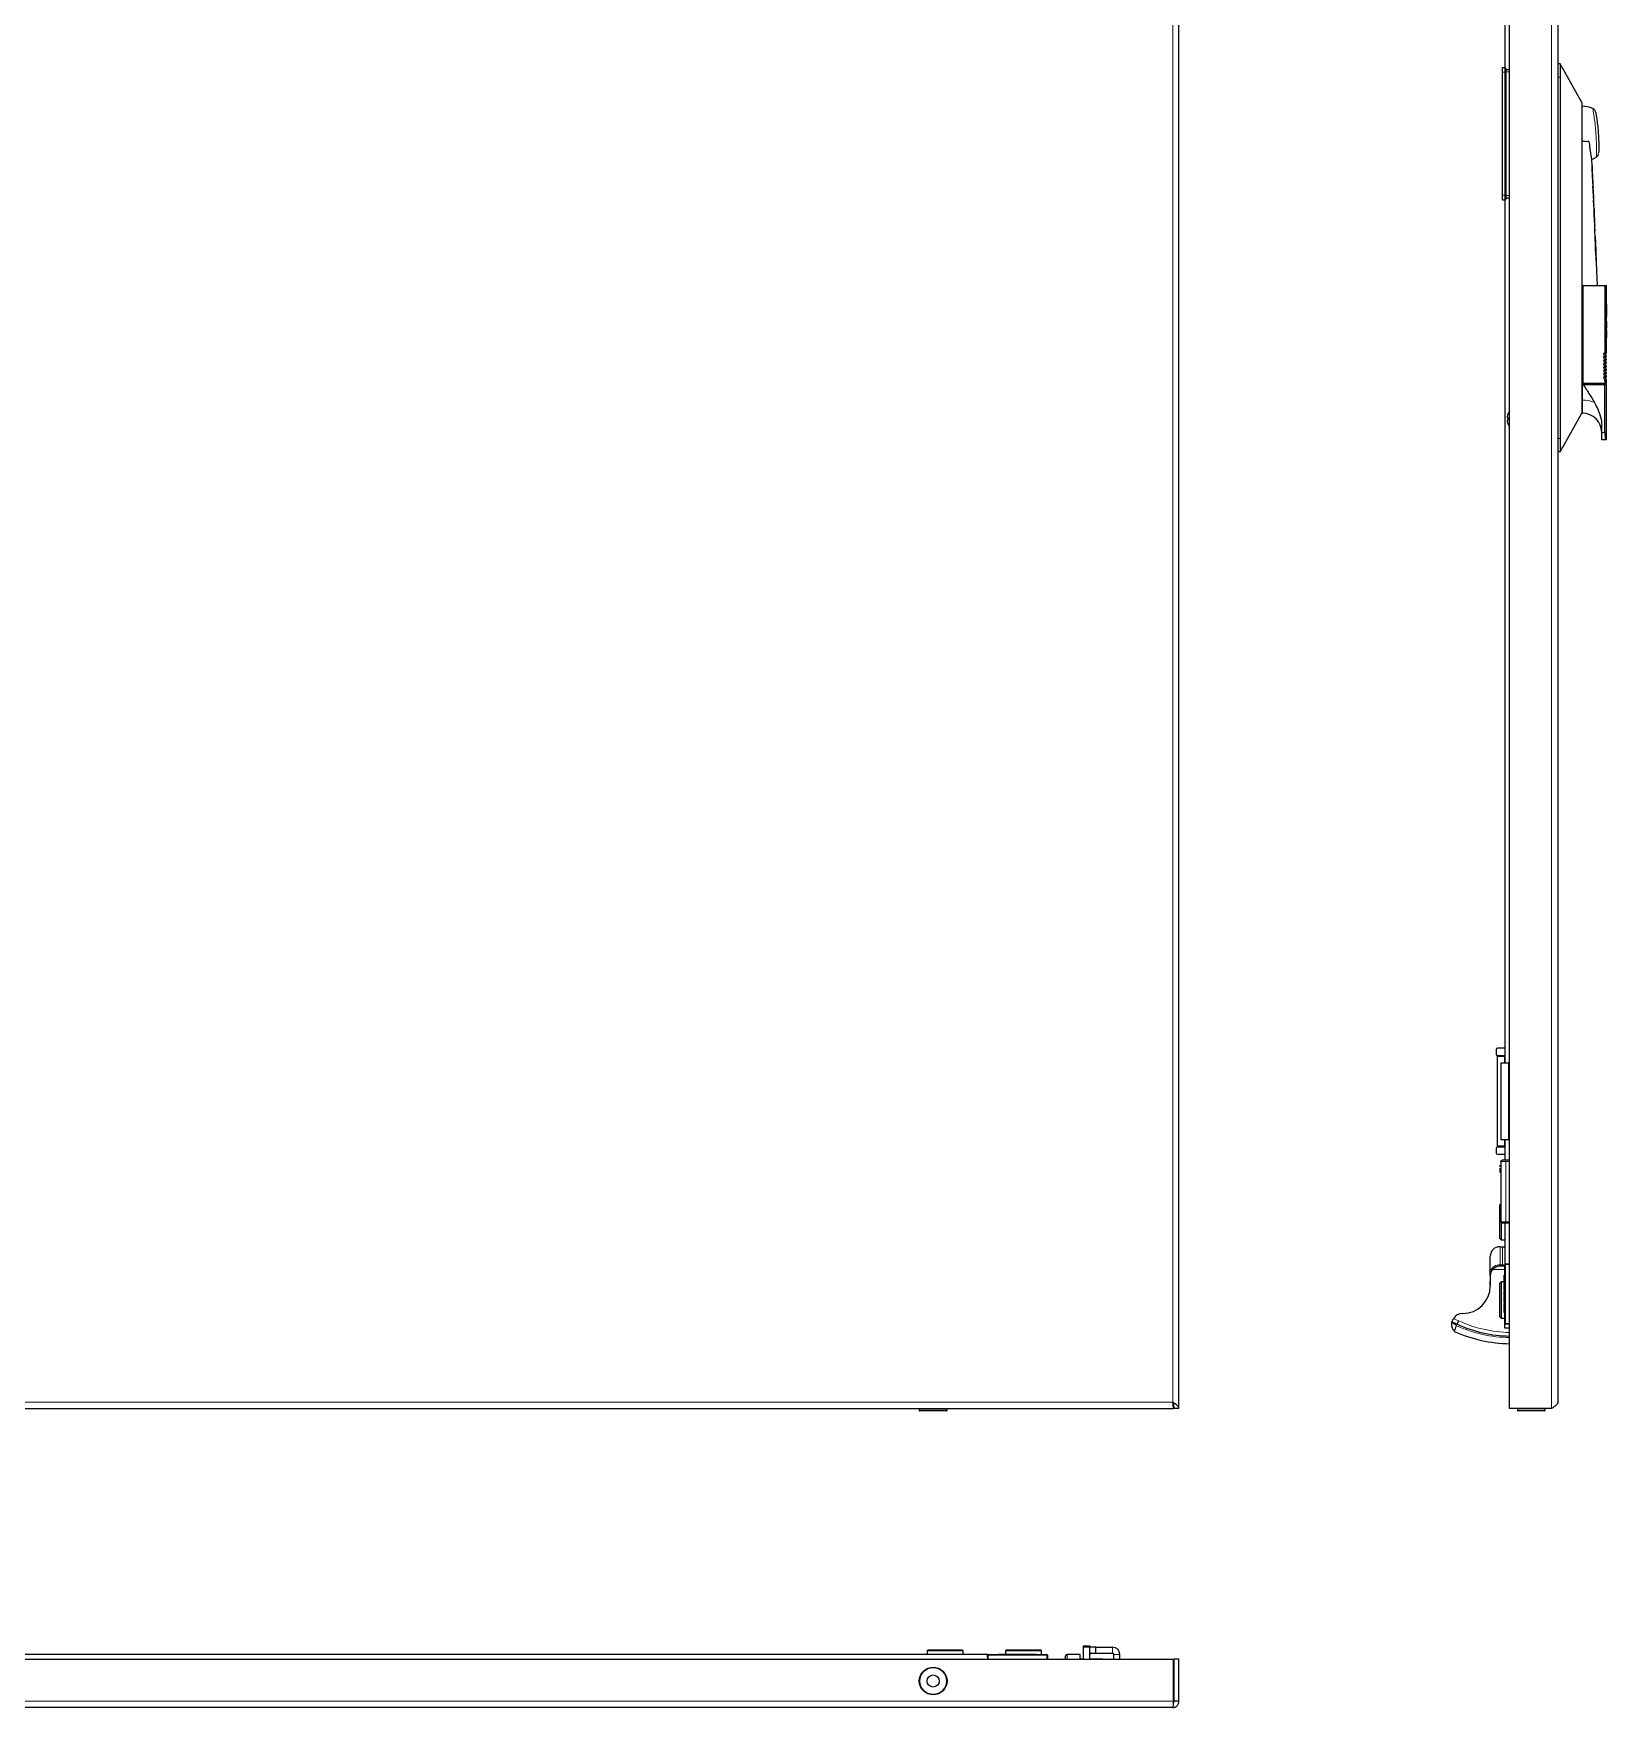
# Model space of a CAD drawing. Header units: millimetres. Extents: x -842 to 1891, y -262 to 1017.
# Drawn here: x -115 to 537, y -242 to 453 of the extents above; entities that cross this region are included whole.
import ezdxf

# ---------------------------------------------------------------- set-up
doc = ezdxf.new("R2010")
doc.units = ezdxf.units.MM

msp = doc.modelspace()

# ---------------------------------------------------------------- linework, layer by layer
at = {"color": 8, "linetype": 'Continuous', "lineweight": 18}
for p, q in [((357.48, -115.11), (357.48, 834.69)), ((514.67, -117.71), (514.67, 837.29)), ((495.27, 436.79), (495.27, 438.79)), ((494.37, 436.79), (495.27, 436.79)), ((495.27, 436.79), (495.67, 436.79)), ((495.27, 385.79), (495.27, 436.79)), ((497.27, 436.99), (495.67, 436.99)), ((518.27, 434.79), (517.27, 434.79)), ((494.37, 385.79), (495.27, 385.79)), ((495.27, 383.79), (495.27, 385.79)), ((495.27, 385.79), (495.67, 385.79)), ((495.67, 385.59), (497.27, 385.59)), ((532.46, 375.77), (532.45, 375.77)), ((532.5, 374.8), (532.49, 374.8)), ((527.48, 348.29), (527.48, 307.79)), ((536.83, 320.29), (537.48, 320.29)), ((527.48, 300.77), (527.27, 300.77)), ((527.48, 295.29), (527.48, 300.77)), ((535.48, 287.29), (536.83, 287.29)), ((518.27, 284.79), (517.27, 284.79)), ((495.22, 28.49), (495.22, 28.79)), ((495.22, 25.79), (495.22, 28.49)), ((496.77, -6.21), (496.77, 25.79)), ((495.22, -8.91), (495.22, -6.21)), ((495.22, -9.21), (495.22, -8.91)), ((495.67, -15.21), (497.27, -15.21)), ((495.67, -40.21), (495.67, -15.21)), ((497.27, -40.21), (495.67, -40.21)), ((489.27, -54.56), (489.27, -54.56)), ((493.3, -58.06), (493.3, -50.56)), ((494.26, -50.56), (494.26, -58.06)), ((495.27, -60.06), (490.15, -60.06)), ((493.27, -58.56), (493.27, -58.06)), ((493.27, -58.06), (493.3, -58.06)), ((493.3, -58.56), (493.3, -58.06)), ((493.3, -58.06), (494.26, -58.06)), ((494.26, -58.06), (495.27, -58.06)), ((495.27, -58.01), (495.57, -58.01)), ((495.57, -57.71), (495.57, -58.01)), ((495.57, -58.01), (495.57, -82.41)), ((497.27, -58.01), (495.57, -58.01)), ((473.94, -80.45), (476.14, -81.36)), ((495.07, -76.61), (495.27, -76.61)), ((495.27, -82.41), (495.57, -82.41)), ((495.57, -82.41), (497.27, -82.41)), ((495.57, -82.41), (495.57, -82.71)), ((-631.32, -115.11), (357.48, -115.11)), ((252.33, -118.46), (263.83, -118.46)), ((500.52, -118.46), (512.02, -118.46)), ((280.88, -220.1), (280.58, -220.1)), ((280.88, -220.1), (280.88, -219.8)), ((280.88, -220.1), (280.88, -221.8)), ((305.28, -220.1), (280.88, -220.1)), ((289.71, -219.6), (289.71, -219.8)), ((305.28, -219.8), (305.28, -220.1)), ((305.28, -221.8), (305.28, -220.1)), ((305.58, -220.1), (305.28, -220.1)), ((313.63, -219.75), (313.63, -221.8)), ((319.28, -221.75), (319.28, -221.8)), ((323.03, -216.75), (320.53, -216.75)), ((332.53, -219.25), (332.53, -216.75)), ((333.03, -219.75), (335.53, -219.75)), ((357.78, -239.2), (-631.62, -239.2))]:
    msp.add_line(p, q, dxfattribs=at)
at = {"color": 7, "linetype": 'Continuous', "lineweight": 25}
for p, q in [((360.08, -117.71), (360.08, 837.29)), ((497.27, -117.71), (497.27, 837.29)), ((517.27, 834.69), (517.27, 437.29)), ((495.27, 693.79), (495.27, 438.79)), ((494.37, 438.79), (495.27, 438.79)), ((494.37, 436.79), (494.37, 438.79)), ((495.67, 438.39), (495.67, 436.79)), ((495.67, 437.99), (497.27, 437.99)), ((518.27, 440.29), (517.27, 440.29)), ((527.27, 424.29), (519.35, 438.38)), ((494.37, 385.79), (494.37, 436.79)), ((495.67, 436.79), (495.67, 385.79)), ((517.27, 437.29), (517.27, 434.79)), ((517.27, 434.79), (517.27, 284.79)), ((518.27, 434.79), (518.27, 284.79)), ((527.27, 424.29), (527.27, 418.82)), ((527.27, 418.82), (527.27, 411.29)), ((527.27, 411.29), (527.27, 308.29)), ((534.21, 403.23), (534.22, 403.42)), ((531.79, 391.62), (531.39, 400.81)), ((531.51, 397.59), (531.46, 397.97)), ((531.52, 397.59), (531.47, 397.97)), ((531.47, 397.97), (531.59, 394.81)), ((531.52, 397.3), (531.51, 397.59)), ((531.52, 397.59), (531.51, 397.59)), ((531.53, 397.3), (531.52, 397.59)), ((531.53, 397.3), (531.52, 397.3)), ((531.88, 389.53), (531.78, 391.62)), ((531.79, 391.61), (531.78, 391.61)), ((532.06, 385.63), (531.83, 389.42)), ((532.04, 386.02), (531.9, 389.12)), ((494.37, 383.79), (494.37, 385.79)), ((494.37, 383.79), (495.27, 383.79)), ((495.27, 383.79), (495.27, 25.79)), ((495.67, 385.79), (495.67, 384.19)), ((497.27, 384.59), (495.67, 384.59)), ((531.9, 387.73), (532.14, 383.74)), ((532.03, 386.02), (532.06, 385.63)), ((532.1, 384.37), (532.05, 385.63)), ((532.06, 385.63), (532.05, 385.63)), ((532.08, 383.74), (532.07, 383.74)), ((532.14, 383.74), (532.08, 383.74)), ((532.23, 381.51), (532.13, 383.74)), ((532.17, 381.51), (532.17, 381.52)), ((532.17, 381.51), (532.17, 381.51)), ((532.29, 380.25), (532.24, 381.51)), ((532.28, 380.24), (532.28, 380.25)), ((532.39, 377.79), (532.3, 379.93)), ((532.4, 377.79), (532.39, 377.79)), ((532.6, 373.24), (532.4, 377.82)), ((532.45, 375.77), (532.49, 374.8)), ((532.46, 375.77), (532.5, 374.8)), ((532.57, 373.24), (532.56, 373.24)), ((532.69, 370.88), (532.59, 373.24)), ((532.64, 370.88), (532.64, 370.88)), ((532.81, 368.41), (532.7, 370.88)), ((532.76, 369.17), (532.77, 369.17)), ((532.77, 369.17), (532.78, 369.17)), ((532.8, 368.65), (532.79, 368.79)), ((532.82, 368.24), (532.8, 368.53)), ((532.84, 366.94), (532.82, 366.94)), ((532.85, 366.94), (532.83, 366.94)), ((532.89, 366.48), (532.84, 367.72)), ((532.87, 366.15), (532.84, 366.94)), ((532.88, 366.15), (532.85, 366.94)), ((532.86, 366.15), (532.85, 366.15)), ((532.86, 366.15), (532.88, 366.15)), ((532.87, 366.97), (532.92, 365.87)), ((532.91, 366.16), (532.89, 366.48)), ((532.95, 365.27), (532.91, 366.06)), ((533, 364.03), (532.95, 365.27)), ((533.04, 363.23), (533.02, 363.5)), ((533.05, 362.98), (533.04, 363.11)), ((533.18, 359.91), (533.06, 362.58)), ((533.06, 362.51), (533.06, 362.51)), ((533.07, 362.51), (533.07, 362.51)), ((533.18, 358.44), (533.12, 359.89)), ((533.14, 359.91), (533.13, 359.91)), ((533.26, 357.79), (533.17, 359.91)), ((533.69, 348.29), (533.27, 357.8)), ((527.27, 348.29), (527.48, 348.29)), ((527.48, 348.29), (527.72, 348.29)), ((527.72, 348.29), (527.72, 307.79)), ((527.72, 348.29), (536.83, 348.29)), ((536.83, 348.29), (536.83, 320.29)), ((536.83, 348.29), (537.48, 348.29)), ((537.48, 343.29), (537.48, 348.29)), ((537.23, 343.29), (537.48, 343.29)), ((537.23, 343.29), (537.23, 333.53)), ((537.35, 341.34), (537.35, 335.49)), ((537.36, 341.34), (537.35, 341.34)), ((537.36, 341.34), (537.36, 335.49)), ((537.36, 341.34), (537.48, 341.34)), ((537.47, 341.34), (537.47, 343.29)), ((537.48, 340.37), (537.48, 341.34)), ((537.41, 333.53), (537.23, 333.53)), ((537.36, 335.49), (537.35, 335.49)), ((537.41, 335.49), (537.36, 335.49)), ((537.48, 340.37), (537.41, 340.37)), ((537.41, 340.37), (537.41, 335.49)), ((537.41, 333.53), (537.41, 330.61)), ((537.46, 338.41), (537.46, 335.49)), ((537.47, 338.41), (537.46, 338.41)), ((537.47, 335.49), (537.46, 335.49)), ((537.46, 333.53), (537.46, 332.56)), ((537.47, 333.53), (537.46, 333.53)), ((537.47, 338.41), (537.47, 340.37)), ((537.47, 338.41), (537.47, 335.49)), ((537.47, 338.41), (537.48, 338.41)), ((537.47, 333.53), (537.47, 335.49)), ((537.48, 335.49), (537.47, 335.49)), ((537.47, 333.53), (537.47, 332.56)), ((537.47, 333.53), (537.48, 333.53)), ((537.48, 335.49), (537.48, 338.41)), ((537.48, 332.56), (537.48, 333.53)), ((537.37, 329.73), (537.23, 329.73)), ((537.23, 329.73), (537.23, 326.76)), ((537.23, 326.76), (537.3, 326.76)), ((537.29, 329.24), (537.29, 328.44)), ((537.3, 329.24), (537.29, 329.24)), ((537.3, 328.44), (537.29, 328.44)), ((537.29, 327.94), (537.29, 326.76)), ((537.3, 327.94), (537.29, 327.94)), ((537.3, 329.24), (537.3, 328.44)), ((537.3, 329.24), (537.36, 329.24)), ((537.36, 328.44), (537.3, 328.44)), ((537.3, 327.94), (537.3, 326.76)), ((537.3, 327.94), (537.35, 327.94)), ((537.38, 326.76), (537.4, 326.76)), ((537.4, 328.2), (537.39, 328.2)), ((537.39, 326.76), (537.43, 326.76)), ((537.48, 330.61), (537.41, 330.61)), ((537.43, 328.9), (537.42, 328.9)), ((537.43, 327.56), (537.42, 327.56)), ((537.42, 327.2), (537.42, 327.19)), ((537.43, 327.2), (537.42, 327.2)), ((537.43, 327.19), (537.42, 327.19)), ((537.42, 326.86), (537.42, 326.76)), ((537.43, 326.86), (537.42, 326.86)), ((537.43, 327.2), (537.43, 327.19)), ((537.43, 326.86), (537.43, 326.76)), ((537.47, 329.73), (537.44, 326.76)), ((537.44, 326.76), (537.47, 326.76)), ((537.47, 332.56), (537.46, 332.56)), ((537.46, 327.87), (537.47, 329.14)), ((537.47, 327.87), (537.46, 327.87)), ((537.46, 326.76), (537.46, 327.37)), ((537.47, 327.37), (537.46, 327.37)), ((537.47, 330.61), (537.47, 332.56)), ((537.48, 332.56), (537.47, 332.56)), ((537.48, 329.73), (537.47, 329.73)), ((537.47, 327.87), (537.48, 329.14)), ((537.48, 329.14), (537.47, 329.14)), ((537.47, 327.37), (537.47, 328.19)), ((537.47, 327.87), (537.48, 327.87)), ((537.47, 327.37), (537.48, 327.37)), ((537.47, 326.76), (537.47, 327.37)), ((537.48, 329.73), (537.48, 330.61)), ((537.48, 329.1), (537.48, 329.73)), ((537.48, 329.14), (537.48, 327.87)), ((537.48, 320.29), (537.48, 327.37)), ((536.29, 320.19), (536.72, 320.19)), ((537.38, 320.19), (536.72, 320.19)), ((537.48, 318.89), (536.98, 320.19)), ((536.29, 318.79), (536.72, 318.79)), ((536.29, 317.39), (536.72, 317.39)), ((536.29, 315.99), (536.72, 315.99)), ((536.29, 314.59), (536.72, 314.59)), ((536.29, 313.19), (536.72, 313.19)), ((537.38, 318.79), (536.72, 318.79)), ((537.38, 317.39), (536.72, 317.39)), ((537.38, 315.99), (536.72, 315.99)), ((537.38, 314.59), (536.72, 314.59)), ((537.38, 313.19), (536.72, 313.19)), ((537.48, 318.89), (536.83, 318.89)), ((537.48, 317.49), (536.83, 317.49)), ((537.48, 316.09), (536.83, 316.09)), ((537.48, 314.69), (536.83, 314.69)), ((537.48, 313.29), (536.83, 313.29)), ((537.48, 317.49), (536.98, 318.79)), ((537.48, 316.09), (536.98, 317.39)), ((537.48, 314.69), (536.98, 315.99)), ((537.48, 313.29), (536.98, 314.59)), ((537.48, 311.89), (536.98, 313.19)), ((527.27, 308.29), (527.27, 307.29)), ((527.27, 307.79), (527.48, 307.79)), ((527.48, 307.29), (527.27, 307.29)), ((527.48, 307.79), (527.72, 307.79)), ((527.48, 307.29), (527.72, 307.29)), ((527.72, 307.79), (536.83, 307.79)), ((527.72, 307.29), (536.83, 307.29)), ((535.48, 307.29), (535.46, 307.79)), ((536.29, 311.79), (536.72, 311.79)), ((536.29, 310.39), (536.72, 310.39)), ((537.38, 311.79), (536.72, 311.79)), ((537.38, 310.39), (536.72, 310.39)), ((537.48, 311.89), (536.83, 311.89)), ((537.48, 310.49), (536.83, 310.49)), ((536.83, 309.09), (536.83, 307.79)), ((537.48, 309.09), (536.83, 309.09)), ((536.83, 307.79), (537.48, 307.79)), ((536.83, 287.29), (536.83, 307.29)), ((536.83, 307.29), (537.48, 307.29)), ((537.48, 310.49), (536.98, 311.79)), ((537.48, 309.09), (536.98, 310.39)), ((537.48, 307.79), (537.48, 309.09)), ((537.48, 284.29), (537.48, 307.29)), ((527.27, 300.77), (527.27, 295.29)), ((496.25, 293.57), (496.56, 293.49)), ((496.56, 292.4), (496.25, 292.31)), ((496.56, 294.94), (496.56, 294.87)), ((496.56, 293.49), (496.56, 292.4)), ((519.35, 281.21), (527.27, 295.29)), ((527.27, 295.29), (527.48, 295.29)), ((496.56, 291.02), (496.56, 290.95)), ((535.48, 287.29), (535.48, 290.38)), ((517.27, 284.79), (517.27, 282.3)), ((517.27, 282.3), (517.27, -115.11)), ((518.27, 279.29), (517.27, 279.29)), ((537.2, 284.29), (535.48, 284.29)), ((537.48, 284.29), (537.2, 284.29)), ((491.72, 31.29), (491.72, 29.29)), ((495.27, 31.79), (492.22, 31.79)), ((492.22, 28.79), (495.27, 28.79)), ((492.22, 28.79), (492.22, 28.49)), ((492.22, -8.91), (492.22, 28.49)), ((492.22, 28.49), (495.22, 28.49)), ((494.72, 28.79), (494.72, 28.49)), ((495.22, 28.49), (495.27, 28.49)), ((493.77, -6.21), (493.77, 25.79)), ((493.77, 25.79), (496.77, 25.79)), ((497.27, 25.79), (496.77, 25.79)), ((496.77, -6.21), (493.77, -6.21)), ((495.27, -6.21), (495.27, -14.71)), ((496.77, -6.21), (497.27, -6.21)), ((491.72, -9.71), (491.72, -11.71)), ((495.22, -8.91), (492.22, -8.91)), ((492.22, -8.91), (492.22, -9.21)), ((495.27, -9.21), (492.22, -9.21)), ((492.22, -12.21), (495.27, -12.21)), ((494.72, -8.91), (494.72, -9.21)), ((495.27, -8.91), (495.22, -8.91)), ((493.67, -15.21), (493.67, -40.21)), ((497.27, -14.71), (495.67, -14.71)), ((493.77, -32.71), (493.27, -33.21)), ((493.27, -40.21), (493.27, -33.21)), ((493.27, -47.21), (493.27, -40.21)), ((493.77, -40.21), (493.77, -47.71)), ((495.27, -40.71), (495.27, -57.71)), ((495.67, -40.71), (497.16, -40.71)), ((493.27, -47.21), (493.77, -47.71)), ((493.77, -47.71), (495.27, -47.71)), ((489.27, -60.49), (489.27, -54.56)), ((489.27, -60.49), (489.27, -54.56)), ((493.27, -50.56), (493.3, -50.56)), ((493.27, -50.56), (493.27, -50.56)), ((493.3, -50.56), (494.26, -50.56)), ((494.26, -50.56), (495.27, -50.56)), ((489.27, -62.56), (489.27, -60.49)), ((493.27, -58.56), (495.27, -58.56)), ((495.07, -62.35), (495.27, -62.35)), ((495.07, -65.31), (495.07, -62.35)), ((495.27, -57.71), (495.57, -57.71)), ((495.27, -82.41), (495.27, -58.01)), ((495.57, -57.71), (496.22, -57.71)), ((496.22, -57.71), (497.27, -57.71)), ((489.16, -64.71), (489.17, -64.71)), ((489.17, -62.88), (489.27, -62.88)), ((489.17, -63.02), (489.17, -64.57)), ((489.17, -63.02), (489.27, -63.02)), ((489.17, -64.57), (489.27, -64.57)), ((489.17, -64.71), (489.27, -64.71)), ((489.17, -64.78), (489.27, -64.78)), ((489.17, -64.91), (489.27, -64.91)), ((489.17, -65.91), (489.17, -64.91)), ((489.17, -66.41), (489.17, -65.91)), ((489.17, -65.91), (489.27, -65.91)), ((489.17, -66.41), (489.27, -66.41)), ((489.27, -62.56), (489.27, -66.81)), ((493.77, -65.21), (493.27, -65.71)), ((493.27, -72.71), (493.27, -65.71)), ((495.07, -65.21), (493.77, -65.21)), ((493.77, -65.21), (493.77, -72.71)), ((495.05, -68.75), (495.27, -68.75)), ((495.07, -65.31), (495.27, -65.31)), ((495.07, -67.3), (495.07, -65.31)), ((495.07, -67.3), (495.27, -67.3)), ((495.07, -68.66), (495.07, -67.3)), ((495.07, -68.66), (495.27, -68.66)), ((495.07, -70.32), (495.07, -68.91)), ((493.27, -79.71), (493.27, -72.71)), ((493.77, -72.71), (493.77, -80.21)), ((495.07, -71.9), (495.05, -71.9)), ((495.07, -70.32), (495.27, -70.32)), ((495.07, -71.36), (495.07, -70.32)), ((495.07, -71.36), (495.27, -71.36)), ((495.07, -73.24), (495.07, -71.36)), ((495.07, -73.24), (495.27, -73.24)), ((495.07, -74.04), (495.07, -73.24)), ((495.07, -74.04), (495.27, -74.04)), ((475.54, -82.74), (473.38, -81.84)), ((493.27, -79.71), (493.77, -80.21)), ((493.77, -80.21), (495.27, -80.21)), ((495.07, -77.85), (495.27, -77.85)), ((495.27, -84.36), (495.27, -82.41)), ((497.27, -82.71), (495.57, -82.71)), ((497.27, -84.36), (495.27, -84.36)), ((-631.62, -117.71), (357.78, -117.71)), ((252.33, -117.71), (252.33, -118.46)), ((263.83, -118.46), (263.83, -117.71)), ((357.78, -115.71), (357.78, -117.71)), ((360.08, -117.71), (358.08, -117.71)), ((514.67, -117.71), (497.27, -117.71)), ((500.52, -117.71), (500.52, -118.46)), ((512.02, -118.46), (512.02, -117.71)), ((263.58, -118.71), (252.58, -118.71)), ((511.77, -118.71), (500.77, -118.71)), ((-631.62, -221.8), (357.78, -221.8)), ((280.58, -219.8), (-554.42, -219.8)), ((256.08, -217.8), (255.58, -218.3)), ((255.58, -218.3), (255.58, -219.8)), ((270.58, -218.3), (255.58, -218.3)), ((256.08, -217.8), (270.08, -217.8)), ((270.58, -218.3), (270.08, -217.8)), ((270.58, -219.8), (270.58, -218.3)), ((280.58, -219.8), (280.58, -220.1)), ((280.58, -220.75), (280.58, -220.1)), ((280.58, -220.75), (280.58, -221.8)), ((280.88, -219.8), (305.28, -219.8)), ((285.23, -219.6), (285.23, -219.8)), ((285.23, -219.6), (285.59, -219.6)), ((285.59, -219.6), (285.59, -219.8)), ((285.59, -219.6), (285.83, -219.6)), ((285.83, -219.6), (285.83, -219.8)), ((285.83, -219.6), (285.94, -219.6)), ((285.94, -219.6), (285.94, -219.8)), ((286.97, -219.6), (286.97, -219.8)), ((286.97, -219.6), (287.65, -219.6)), ((287.65, -219.6), (287.65, -219.8)), ((287.65, -219.6), (287.98, -219.6)), ((287.98, -219.6), (287.98, -219.8)), ((288.58, -217.8), (288.08, -218.3)), ((288.08, -218.3), (288.08, -219.6)), ((303.08, -218.3), (288.08, -218.3)), ((288.58, -217.8), (302.58, -217.8)), ((291.3, -219.8), (291.3, -219.57)), ((291.43, -219.6), (292.21, -219.6)), ((292.21, -219.6), (292.21, -219.8)), ((292.21, -219.6), (293.01, -219.6)), ((293.01, -219.6), (293.01, -219.8)), ((293.01, -219.6), (293.5, -219.6)), ((293.5, -219.6), (293.5, -219.8)), ((293.5, -219.6), (294.89, -219.6)), ((294.52, -219.57), (294.52, -219.6)), ((294.89, -219.6), (294.89, -219.8)), ((294.89, -219.6), (295.93, -219.6)), ((295.93, -219.6), (295.93, -219.8)), ((296.98, -219.6), (296.98, -219.8)), ((296.98, -219.6), (298.95, -219.6)), ((298.95, -219.6), (298.95, -219.8)), ((298.95, -219.6), (300.94, -219.6)), ((300.94, -219.6), (300.94, -219.8)), ((303.08, -218.3), (302.58, -217.8)), ((303.08, -219.8), (303.08, -218.3)), ((305.58, -220.1), (305.58, -221.8)), ((313.03, -221.8), (313.03, -220.35)), ((319.03, -219.75), (313.63, -219.75)), ((319.03, -221.8), (319.03, -219.75)), ((320.53, -221.75), (319.28, -221.75)), ((320.53, -216.75), (320.53, -216.25)), ((320.53, -216.25), (323.03, -216.25)), ((320.53, -221.8), (320.53, -216.75)), ((323.03, -216.25), (323.03, -216.75)), ((323.03, -221.8), (323.03, -216.75)), ((323.53, -216.75), (323.03, -216.79)), ((328.48, -221.75), (323.03, -221.75)), ((325.53, -216.75), (323.53, -216.75)), ((323.53, -219.25), (325.53, -219.25)), ((325.53, -219.25), (325.53, -216.75)), ((325.53, -216.75), (332.53, -216.75)), ((325.53, -219.25), (332.53, -219.25)), ((328.53, -221.8), (328.48, -221.75)), ((328.48, -221.8), (328.48, -221.75)), ((333.03, -221.8), (333.03, -219.75)), ((335.53, -221.8), (335.53, -219.75)), ((357.78, -239.2), (357.78, -221.8)), ((360.08, -221.8), (358.08, -221.8)), ((358.08, -239.2), (358.08, -221.8)), ((360.08, -239.2), (360.08, -221.8)), ((357.48, -241.8), (-631.32, -241.8)), ((360.08, -239.2), (358.08, -239.2))]:
    msp.add_line(p, q, dxfattribs=at)
at = {"color": 7, "linetype": 'Continuous', "lineweight": 25, "flags": 128}
for points in [[(531.83, 389.42), (531.87, 388.47), (531.9, 387.73)], [(532.08, 383.74), (532.13, 382.49), (532.17, 381.51)], [(532.45, 375.11), (532.56, 372.74), (532.64, 370.88)], [(532.49, 374.8), (532.53, 373.93), (532.56, 373.24)], [(532.5, 374.8), (532.54, 373.93), (532.57, 373.24)], [(532.84, 366.29), (533.03, 361.9), (533.18, 358.44)], [(533.13, 359.91), (532.97, 363.4), (532.85, 366.15)], [(533.14, 359.91), (532.98, 363.4), (532.86, 366.15)], [(537.39, 327.46), (537.39, 327.28), (537.39, 327.14)], [(537.42, 327.2), (537.42, 327.4), (537.42, 327.56)], [(537.43, 327.2), (537.43, 327.4), (537.43, 327.56)], [(358.08, -228.3), (357.95, -228.05), (357.78, -227.78)], [(357.78, -236.82), (357.95, -236.55), (358.08, -236.3)]]:
    msp.add_lwpolyline(points, dxfattribs=at)
at = {"color": 8, "linetype": 'Continuous', "lineweight": 18, "flags": 128}
for points in [[(357.78, -228.38), (358.07, -228.96), (358.08, -228.98)], [(358.08, -235.61), (358.07, -235.64), (357.78, -236.22)]]:
    msp.add_lwpolyline(points, dxfattribs=at)
at = {"color": 7, "linetype": 'Continuous', "lineweight": 25}
for radius in [5.75, 2.5]:
    msp.add_circle((258.08, -230.8), radius, dxfattribs=at)
at = {"color": 8, "linetype": 'Continuous', "lineweight": 18}
msp.add_circle((258.08, -230.8), 5.5, dxfattribs=at)
at = {"color": 7, "linetype": 'Continuous', "lineweight": 25}
for centre, radius, start, end in [((495.27, 438.39), 0.4, 0, 90), ((527.27, 411.29), 11.4, 66.37549, 90), ((527.27, 411.29), 11.4, 291.36213, 301.71629), ((495.27, 384.19), 0.4, 270, 0), ((537.38, 320.29), 0.1, 270, 0), ((537.38, 318.89), 0.1, 270, 0), ((537.38, 317.49), 0.1, 270, 0), ((537.38, 316.09), 0.1, 270, 0), ((537.38, 314.69), 0.1, 270, 0), ((537.38, 313.29), 0.1, 270, 0), ((537.38, 311.89), 0.1, 270, 0), ((537.38, 310.49), 0.1, 270, 0), ((501.66, 292.95), 5.45, 159.42245, 173.41237), ((501.66, 292.94), 5.45, 186.58763, 200.57755), ((501.52, 292.94), 5.35, 142.60007, 158.09132), ((527.48, 287.29), 8, 0, 90), ((501.52, 292.94), 5.35, 201.90868, 217.39993), ((492.22, 31.29), 0.5, 90, 180), ((492.22, 29.29), 0.5, 180, 270), ((492.22, -9.71), 0.5, 90, 180), ((492.22, -11.71), 0.5, 180, 270), ((493.27, -54.56), 4, 90, 180), ((493.27, -54.56), 4, 90, 180), ((493.27, -62.56), 4, 141.31781, 180), ((495.57, -58.01), 0.3, 90, 180), ((477.77, -66.81), 11.5, 270, 0), ((477.77, -82.81), 4.5, 90, 148.43185), ((498.27, -32.66), 55, 245.58594, 268.9582), ((495.57, -82.41), 0.3, 180, 270), ((498.27, -32.66), 58.2, 245.70354, 269.01549), ((252.58, -118.46), 0.25, 180, 270), ((263.58, -118.46), 0.25, 270, 0), ((500.77, -118.46), 0.25, 180, 270), ((511.77, -118.46), 0.25, 270, 0), ((280.88, -220.1), 0.3, 90, 180), ((305.28, -220.1), 0.3, 0, 90), ((313.63, -220.35), 0.6, 90, 180), ((319.28, -221.5), 0.25, 180, 270), ((323.53, -219.75), 0.5, 90, 180), ((332.53, -219.75), 3, 0, 90), ((332.53, -219.75), 0.5, 0, 90), ((350.58, -232.3), 7.5, 343.7398, 16.2602)]:
    msp.add_arc(centre, radius, start, end, dxfattribs=at)
at = {"color": 8, "linetype": 'Continuous', "lineweight": 18}
for centre, radius, start, end in [((527.63, 288.7), 12.07, 66.28954, 90.71323), ((493.27, -62.56), 4.5, 90, 152.71955), ((493.77, -58.06), 0.491, 271.15589, 1.11103), ((498.27, -32.66), 55.65, 245.60841, 268.97035), ((498.27, -32.66), 53.5, 245.55903, 268.92899)]:
    msp.add_arc(centre, radius, start, end, dxfattribs=at)
at = {"color": 7, "linetype": 'Continuous', "lineweight": 25}
for points, knots in [([(518.27, 440.29), (518.27, 440.23), (518.27, 440.11), (518.27, 439.16), (518.27, 437.77), (518.27, 436.22), (518.27, 435.2), (518.27, 434.79)], [0, 0, 0, 0, 0.214694, 0.429388, 0.644082, 0.858775, 1, 1, 1, 1]), ([(519.35, 438.38), (519.16, 438.68), (518.8, 439.26), (518.45, 439.96), (518.28, 440.3)], [0, 0, 0, 0, 0.5253232, 1, 1, 1, 1]), ([(532.9, 420.53), (532.88, 420.59), (532.82, 420.77), (532.64, 421.08), (532.33, 421.46), (532.02, 421.63), (531.85, 421.72)], [0, 0, 0, 0, 0.124152, 0.341643, 0.649974, 1, 1, 1, 1]), ([(532.98, 420.19), (532.97, 420.22), (532.96, 420.31), (533.05, 419.81), (533.25, 418.62), (533.59, 416.39), (533.9, 413.63), (534.14, 410.68), (534.25, 407.9), (534.27, 405.58), (534.24, 403.95), (534.21, 403.29), (534.21, 403.24), (534.21, 403.23)], [0, 0, 0, 0, 0.030403, 0.098769, 0.206023, 0.316924, 0.429796, 0.54227, 0.652144, 0.75822, 0.860909, 0.962167, 1, 1, 1, 1]), ([(531.37, 400.81), (531.37, 400.8), (531.38, 400.78), (531.13, 402.14), (530.81, 404.34), (530.52, 406.41), (530.45, 407.63), (530.21, 408.01), (530.14, 408.05), (530.08, 408.08), (529.95, 408.06), (529.51, 407.99), (528.58, 407.96), (527.77, 408.17), (527.29, 408.29)], [0, 0, 0, 0, 0.1420884, 0.3674634, 0.5915606, 0.7394261, 0.8133096, 0.8201913, 0.8256124, 0.8293026, 0.8330422, 0.8487573, 0.9118768, 1, 1, 1, 1]), ([(533.27, 401.62), (533.35, 401.67), (533.57, 401.8), (533.82, 402.09), (534.03, 402.43), (534.13, 402.71), (534.17, 402.87), (534.18, 402.93)], [0, 0, 0, 0, 0.1747015, 0.4583416, 0.6963812, 0.8885007, 1, 1, 1, 1]), ([(531.62, 394.87), (531.6, 395.31), (531.56, 396.19), (531.54, 396.93), (531.53, 397.3)], [0, 0, 0, 0, 0.500963, 1, 1, 1, 1]), ([(531.59, 394.81), (531.62, 394.22), (531.67, 393.04), (531.76, 391.34), (531.84, 390.02), (531.89, 389.37), (531.9, 389.14), (531.9, 389.12), (531.9, 389.11)], [0, 0, 0, 0, 0.250282, 0.499393, 0.748791, 0.874699, 0.937286, 1, 1, 1, 1]), ([(531.79, 391.61), (531.79, 391.63), (531.79, 391.66), (531.78, 391.92), (531.75, 392.28), (531.72, 392.86), (531.67, 393.74), (531.63, 394.49), (531.62, 394.87)], [0, 0, 0, 0, 0.124416, 0.248357, 0.373982, 0.500169, 0.7494, 1, 1, 1, 1]), ([(532.29, 380.22), (532.29, 380.26), (532.29, 380.34), (532.29, 380.01), (532.3, 379.42), (532.32, 378.9), (532.32, 378.64)], [0, 0, 0, 0, 0.248736, 0.498686, 0.748107, 1, 1, 1, 1]), ([(532.32, 378.64), (532.33, 378.37), (532.35, 377.82), (532.39, 376.62), (532.43, 375.71), (532.45, 375.11)], [0, 0, 0, 0, 0.249362, 0.499672, 1, 1, 1, 1]), ([(532.39, 377.79), (532.39, 377.78), (532.39, 377.77), (532.39, 377.59), (532.39, 377.35), (532.4, 376.99), (532.42, 376.47), (532.44, 376.05), (532.45, 375.77)], [0, 0, 0, 0, 0.249432, 0.37514, 0.499356, 0.623458, 0.749245, 1, 1, 1, 1]), ([(532.4, 377.79), (532.4, 377.78), (532.4, 377.77), (532.4, 377.59), (532.4, 377.35), (532.41, 376.99), (532.43, 376.47), (532.45, 376.05), (532.46, 375.77)], [0, 0, 0, 0, 0.249432, 0.37514, 0.499356, 0.623458, 0.749245, 1, 1, 1, 1]), ([(532.79, 368.79), (532.79, 368.73), (532.8, 368.61), (532.81, 368.19), (532.83, 367.56), (532.86, 366.73), (532.89, 366.16), (532.9, 365.87)], [0, 0, 0, 0, 0.1246, 0.248977, 0.500405, 0.749333, 1, 1, 1, 1]), ([(532.91, 365.87), (532.89, 366.39), (532.86, 367.17), (532.82, 368.13), (532.81, 368.48), (532.8, 368.65)], [0, 0, 0, 0, 0.4989654, 0.749922, 1, 1, 1, 1]), ([(532.92, 365.87), (532.9, 366.3), (532.87, 366.93), (532.84, 367.73), (532.82, 368.07), (532.82, 368.24)], [0, 0, 0, 0, 0.50146, 0.750257, 1, 1, 1, 1]), ([(532.83, 366.94), (532.83, 366.93), (532.83, 366.91), (532.83, 366.76), (532.83, 366.58), (532.83, 366.42), (532.84, 366.33), (532.84, 366.29)], [0, 0, 0, 0, 0.249445, 0.498999, 0.74851, 0.873859, 1, 1, 1, 1]), ([(532.9, 365.87), (532.91, 365.59), (532.94, 365.03), (532.98, 364.21), (533.01, 363.59), (533.04, 363.17), (533.04, 363.04), (533.05, 362.98)], [0, 0, 0, 0, 0.2487307, 0.4973773, 0.750528, 0.8752331, 1, 1, 1, 1]), ([(533.04, 363.11), (533.03, 363.28), (533.02, 363.63), (532.97, 364.59), (532.93, 365.36), (532.91, 365.87)], [0, 0, 0, 0, 0.249575, 0.500842, 1, 1, 1, 1]), ([(532.92, 365.87), (532.94, 365.49), (532.96, 365.02), (532.98, 364.6), (532.98, 364.51)], [0, 0, 0, 0, 0.802786, 1, 1, 1, 1]), ([(533.02, 363.5), (533.02, 363.68), (533, 364.02), (532.97, 364.82), (532.94, 365.45), (532.92, 365.87)], [0, 0, 0, 0, 0.2508953, 0.500775, 1, 1, 1, 1]), ([(533.05, 362.94), (533.05, 362.88), (533.06, 362.69), (533.06, 362.58), (533.07, 362.51)], [0, 0, 0, 0, 0.3349706, 1, 1, 1, 1]), ([(533.18, 358.44), (533.18, 358.4), (533.19, 358.32), (533.2, 358.15), (533.21, 357.97), (533.22, 357.82), (533.23, 357.8), (533.23, 357.79)], [0, 0, 0, 0, 0.125388, 0.250591, 0.500192, 0.749805, 1, 1, 1, 1]), ([(537.35, 327.94), (537.36, 327.94), (537.37, 327.94), (537.38, 327.88), (537.38, 327.81), (537.39, 327.71), (537.39, 327.59), (537.39, 327.5), (537.39, 327.46)], [0, 0, 0, 0, 0.362307, 0.499762, 0.603895, 0.707751, 0.888159, 1, 1, 1, 1]), ([(537.42, 328.9), (537.42, 328.97), (537.42, 329.13), (537.42, 329.34), (537.41, 329.5), (537.39, 329.71), (537.37, 329.72), (537.36, 329.73)], [0, 0, 0, 0, 0.125885, 0.250002, 0.375256, 0.501237, 1, 1, 1, 1]), ([(537.36, 329.24), (537.37, 329.23), (537.38, 329.23), (537.39, 329.12), (537.39, 329.03), (537.39, 328.93), (537.39, 328.87), (537.39, 328.84)], [0, 0, 0, 0, 0.464779, 0.639498, 0.766783, 0.894486, 1, 1, 1, 1]), ([(537.39, 328.84), (537.39, 328.79), (537.39, 328.72), (537.39, 328.62), (537.39, 328.53), (537.38, 328.45), (537.37, 328.44), (537.36, 328.44)], [0, 0, 0, 0, 0.144848, 0.259554, 0.374146, 0.548842, 1, 1, 1, 1]), ([(537.43, 328.9), (537.43, 328.99), (537.43, 329.15), (537.42, 329.36), (537.42, 329.53), (537.4, 329.71), (537.38, 329.72), (537.37, 329.73)], [0, 0, 0, 0, 0.149141, 0.264134, 0.378852, 0.560232, 1, 1, 1, 1]), ([(537.39, 328.2), (537.4, 328.23), (537.41, 328.27), (537.41, 328.39), (537.42, 328.53), (537.42, 328.68), (537.42, 328.81), (537.42, 328.9)], [0, 0, 0, 0, 0.249783, 0.499064, 0.624235, 0.749653, 1, 1, 1, 1]), ([(537.42, 327.56), (537.42, 327.63), (537.41, 327.75), (537.41, 327.89), (537.41, 327.99), (537.41, 328.07), (537.4, 328.15), (537.4, 328.18), (537.39, 328.2)], [0, 0, 0, 0, 0.250367, 0.375745, 0.500635, 0.625633, 0.750126, 1, 1, 1, 1]), ([(537.39, 327.14), (537.39, 327.11), (537.39, 327.04), (537.39, 326.92), (537.39, 326.82), (537.39, 326.77), (537.39, 326.76)], [0, 0, 0, 0, 0.2561394, 0.5126978, 0.9190221, 1, 1, 1, 1]), ([(537.4, 328.2), (537.41, 328.23), (537.42, 328.29), (537.42, 328.46), (537.43, 328.65), (537.43, 328.8), (537.43, 328.88), (537.43, 328.9)], [0, 0, 0, 0, 0.331473, 0.546481, 0.762526, 0.960277, 1, 1, 1, 1]), ([(537.43, 327.56), (537.43, 327.66), (537.42, 327.82), (537.42, 328.01), (537.41, 328.14), (537.41, 328.18), (537.4, 328.2)], [0, 0, 0, 0, 0.336422, 0.52346, 0.710673, 1, 1, 1, 1]), ([(537.42, 326.86), (537.42, 326.86), (537.42, 326.88), (537.42, 326.92), (537.42, 327.02), (537.42, 327.12), (537.42, 327.19)], [0, 0, 0, 0, 0.1253633, 0.2500316, 0.4996752, 1, 1, 1, 1]), ([(537.43, 326.86), (537.43, 326.87), (537.43, 326.89), (537.43, 326.97), (537.43, 327.07), (537.43, 327.15), (537.43, 327.19)], [0, 0, 0, 0, 0.20263, 0.420406, 0.728008, 1, 1, 1, 1]), ([(536.82, 318.89), (536.73, 319.11), (536.6, 319.44), (536.42, 319.87), (536.33, 320.09), (536.29, 320.19)], [0, 0, 0, 0, 0.499993, 0.749996, 1, 1, 1, 1]), ([(536.72, 320.19), (536.73, 320.2), (536.76, 320.2), (536.8, 320.22), (536.82, 320.25), (536.82, 320.28), (536.83, 320.29), (536.83, 320.29)], [0, 0, 0, 0, 0.295691, 0.568687, 0.759853, 0.951912, 1, 1, 1, 1]), ([(536.82, 317.49), (536.73, 317.71), (536.6, 318.04), (536.42, 318.47), (536.33, 318.69), (536.29, 318.79)], [0, 0, 0, 0, 0.499993, 0.749996, 1, 1, 1, 1]), ([(536.82, 316.09), (536.73, 316.31), (536.6, 316.64), (536.42, 317.07), (536.33, 317.29), (536.29, 317.39)], [0, 0, 0, 0, 0.499993, 0.749996, 1, 1, 1, 1]), ([(536.82, 314.69), (536.73, 314.91), (536.6, 315.24), (536.42, 315.67), (536.33, 315.89), (536.29, 315.99)], [0, 0, 0, 0, 0.499993, 0.749996, 1, 1, 1, 1]), ([(536.82, 313.29), (536.73, 313.51), (536.6, 313.84), (536.42, 314.27), (536.33, 314.49), (536.29, 314.59)], [0, 0, 0, 0, 0.4999933, 0.7499958, 1, 1, 1, 1]), ([(536.82, 311.89), (536.73, 312.11), (536.6, 312.44), (536.42, 312.87), (536.33, 313.09), (536.29, 313.19)], [0, 0, 0, 0, 0.499993, 0.749996, 1, 1, 1, 1]), ([(536.72, 318.79), (536.73, 318.8), (536.76, 318.8), (536.8, 318.82), (536.82, 318.85), (536.82, 318.88), (536.83, 318.89), (536.83, 318.89)], [0, 0, 0, 0, 0.295691, 0.568687, 0.759853, 0.951912, 1, 1, 1, 1]), ([(536.72, 317.39), (536.73, 317.4), (536.76, 317.4), (536.8, 317.42), (536.82, 317.45), (536.82, 317.48), (536.83, 317.49), (536.83, 317.49)], [0, 0, 0, 0, 0.2956914, 0.5686867, 0.7598531, 0.9519121, 1, 1, 1, 1]), ([(536.72, 315.99), (536.73, 316), (536.76, 316), (536.8, 316.02), (536.82, 316.05), (536.82, 316.08), (536.83, 316.09), (536.83, 316.09)], [0, 0, 0, 0, 0.2956914, 0.5686867, 0.7598531, 0.9519121, 1, 1, 1, 1]), ([(536.72, 314.59), (536.73, 314.6), (536.76, 314.6), (536.8, 314.62), (536.82, 314.65), (536.82, 314.68), (536.83, 314.69), (536.83, 314.69)], [0, 0, 0, 0, 0.295691, 0.568687, 0.759853, 0.951912, 1, 1, 1, 1]), ([(536.72, 313.19), (536.73, 313.2), (536.76, 313.2), (536.8, 313.22), (536.82, 313.25), (536.82, 313.28), (536.83, 313.29), (536.83, 313.29)], [0, 0, 0, 0, 0.295691, 0.568687, 0.759853, 0.951912, 1, 1, 1, 1]), ([(527.27, 307.29), (527.27, 306.16), (527.27, 303.83), (527.27, 301.81), (527.27, 300.77)], [0, 0, 0, 0, 0.484389, 1, 1, 1, 1]), ([(527.72, 307.29), (528.54, 306.05), (530.19, 303.56), (531.72, 301.02), (532.48, 299.75)], [0, 0, 0, 0, 0.499713, 1, 1, 1, 1]), ([(536.82, 310.49), (536.73, 310.71), (536.6, 311.04), (536.42, 311.47), (536.33, 311.69), (536.29, 311.79)], [0, 0, 0, 0, 0.499993, 0.749996, 1, 1, 1, 1]), ([(536.82, 309.09), (536.73, 309.31), (536.6, 309.64), (536.42, 310.07), (536.33, 310.29), (536.29, 310.39)], [0, 0, 0, 0, 0.499993, 0.749996, 1, 1, 1, 1]), ([(536.72, 311.79), (536.73, 311.8), (536.76, 311.8), (536.8, 311.82), (536.82, 311.85), (536.82, 311.88), (536.83, 311.89), (536.83, 311.89)], [0, 0, 0, 0, 0.295691, 0.568687, 0.759853, 0.951912, 1, 1, 1, 1]), ([(536.72, 310.39), (536.73, 310.4), (536.76, 310.4), (536.8, 310.42), (536.82, 310.45), (536.82, 310.48), (536.83, 310.49), (536.83, 310.49)], [0, 0, 0, 0, 0.295691, 0.568687, 0.759853, 0.951912, 1, 1, 1, 1]), ([(532.48, 299.75), (533.09, 298.58), (534.33, 296.2), (535.34, 293), (535.45, 291.01), (535.48, 290.38)], [0, 0, 0, 0, 0.401015, 0.812371, 1, 1, 1, 1]), ([(535.48, 284.29), (535.48, 284.33), (535.48, 284.41), (535.48, 285.01), (535.48, 285.89), (535.48, 286.7), (535.48, 287.17), (535.48, 287.29)], [0, 0, 0, 0, 0.244194, 0.488981, 0.716656, 0.923156, 1, 1, 1, 1]), ([(536.83, 287.29), (536.83, 287), (536.84, 286.41), (536.9, 285.61), (536.98, 284.94), (537.08, 284.45), (537.16, 284.3), (537.2, 284.3), (537.2, 284.29)], [0, 0, 0, 0, 0.169896, 0.33938, 0.519039, 0.726848, 0.970472, 1, 1, 1, 1]), ([(518.27, 284.79), (518.27, 284.18), (518.27, 282.94), (518.27, 281.29), (518.27, 280.05), (518.27, 279.39), (518.27, 279.32), (518.27, 279.29)], [0, 0, 0, 0, 0.21469, 0.42938, 0.644073, 0.858767, 1, 1, 1, 1]), ([(518.28, 279.29), (518.45, 279.62), (518.8, 280.33), (519.16, 280.9), (519.35, 281.21)], [0, 0, 0, 0, 0.47459, 1, 1, 1, 1]), ([(493.37, -17.2), (493.37, -17.15), (493.37, -17.06), (493.37, -16.97), (493.37, -16.89), (493.37, -16.76), (493.37, -16.73), (493.37, -16.71)], [0, 0, 0, 0, 0.1246927, 0.1871822, 0.2497734, 0.5000394, 1, 1, 1, 1]), ([(493.37, -17.41), (493.37, -17.41), (493.37, -17.41), (493.37, -17.4), (493.37, -17.38), (493.37, -17.36), (493.37, -17.32), (493.37, -17.28), (493.37, -17.24), (493.37, -17.21), (493.37, -17.2)], [0, 0, 0, 0, 0.128825, 0.180169, 0.243397, 0.36986, 0.499864, 0.749649, 0.843476, 1, 1, 1, 1]), ([(493.37, -18.92), (493.37, -18.84), (493.37, -18.69), (493.37, -18.47), (493.37, -18.29), (493.37, -18.12), (493.37, -18.02), (493.37, -18.01), (493.37, -18)], [0, 0, 0, 0, 0.125049, 0.249886, 0.370856, 0.49982, 0.749609, 1, 1, 1, 1]), ([(493.37, -19.76), (493.37, -19.76), (493.37, -19.75), (493.37, -19.66), (493.37, -19.56), (493.37, -19.43), (493.37, -19.22), (493.37, -19.04), (493.37, -18.92)], [0, 0, 0, 0, 0.25007, 0.379181, 0.500499, 0.62417, 0.750842, 1, 1, 1, 1]), ([(493.37, -35.65), (493.37, -35.65), (493.37, -35.66), (493.37, -35.75), (493.37, -35.85), (493.37, -35.98), (493.37, -36.19), (493.37, -36.37), (493.37, -36.49)], [0, 0, 0, 0, 0.25007, 0.379559, 0.500499, 0.624556, 0.750843, 1, 1, 1, 1]), ([(493.37, -36.49), (493.37, -36.53), (493.37, -36.61), (493.37, -36.76), (493.37, -36.94), (493.37, -37.12), (493.37, -37.29), (493.37, -37.39), (493.37, -37.41), (493.37, -37.41)], [0, 0, 0, 0, 0.062637, 0.125278, 0.250072, 0.374841, 0.499994, 0.749696, 1, 1, 1, 1]), ([(493.37, -38), (493.37, -38), (493.37, -38), (493.37, -38.01), (493.37, -38.03), (493.37, -38.05), (493.37, -38.11), (493.37, -38.17), (493.37, -38.21)], [0, 0, 0, 0, 0.13107, 0.182437, 0.243796, 0.371388, 0.500442, 1, 1, 1, 1]), ([(493.37, -38.21), (493.37, -38.24), (493.37, -38.29), (493.37, -38.37), (493.37, -38.44), (493.37, -38.52), (493.37, -38.65), (493.37, -38.68), (493.37, -38.71)], [0, 0, 0, 0, 0.062686, 0.125173, 0.187628, 0.250185, 0.500314, 1, 1, 1, 1]), ([(489.27, -62.48), (489.27, -62.48), (489.27, -62.48), (489.27, -62.48), (489.27, -62.46), (489.27, -62.38), (489.27, -62.05), (489.27, -61.41), (489.27, -60.82), (489.27, -60.49)], [0, 0, 0, 0, 0.00167, 0.003889, 0.009531, 0.034361, 0.132751, 0.526214, 1, 1, 1, 1]), ([(490.15, -60.06), (490.32, -59.87), (490.75, -59.39), (491.69, -58.81), (492.58, -58.58), (493.16, -58.56), (493.27, -58.56), (493.27, -58.56)], [0, 0, 0, 0, 0.19414, 0.485275, 0.898779, 0.996769, 1, 1, 1, 1]), ([(489.17, -62.88), (489.17, -62.88), (489.17, -62.89), (489.17, -62.92), (489.17, -62.97), (489.17, -63), (489.17, -63.02)], [0, 0, 0, 0, 0.280836, 0.55925, 0.779182, 1, 1, 1, 1]), ([(489.17, -64.57), (489.17, -64.59), (489.17, -64.63), (489.17, -64.68), (489.17, -64.7), (489.17, -64.7), (489.17, -64.71)], [0, 0, 0, 0, 0.280953, 0.559391, 0.779073, 1, 1, 1, 1]), ([(489.17, -64.64), (489.17, -64.66), (489.17, -64.71), (489.17, -64.77), (489.17, -64.78), (489.17, -64.78)], [0, 0, 0, 0, 0.280801, 0.559621, 1, 1, 1, 1]), ([(495.07, -76.61), (495.07, -76.24), (495.07, -75.54), (495.07, -74.68), (495.07, -74.23), (495.07, -74.21)], [0, 0, 0, 0, 0.522437, 0.975649, 1, 1, 1, 1]), ([(474.32, -85.69), (474.29, -85.66), (474.21, -85.57), (473.75, -84.93), (473.23, -83.73), (473.3, -82.56), (473.33, -82.08)], [0, 0, 0, 0, 0.101651, 0.345128, 0.729048, 1, 1, 1, 1]), ([(473.38, -81.84), (473.37, -81.9), (473.35, -81.96), (473.33, -82.06), (473.33, -82.08)], [0, 0, 0, 0, 0.789403, 1, 1, 1, 1]), ([(475.29, -83.34), (475.29, -83.33), (475.29, -83.33), (475.29, -83.32), (475.27, -83.29), (475.16, -83.19), (474.66, -82.87), (474.02, -82.49), (473.48, -82.17), (473.33, -82.08)], [0, 0, 0, 0, 0.003748, 0.008698, 0.018275, 0.054741, 0.199177, 0.774578, 1, 1, 1, 1]), ([(473.38, -81.84), (473.38, -81.83), (473.39, -81.79), (473.45, -81.54), (473.57, -81.18), (473.74, -80.79), (473.88, -80.55), (473.94, -80.45)], [0, 0, 0, 0, 0.2129, 0.425707, 0.640613, 0.853382, 1, 1, 1, 1]), ([(474.32, -85.69), (474.33, -85.65), (474.37, -85.55), (474.61, -84.98), (474.94, -84.19), (475.2, -83.56), (475.29, -83.34)], [0, 0, 0, 0, 0.237351, 0.529954, 0.830331, 1, 1, 1, 1]), ([(475.54, -82.74), (475.55, -82.72), (475.56, -82.69), (475.66, -82.45), (475.81, -82.11), (475.98, -81.73), (476.09, -81.48), (476.13, -81.37), (476.14, -81.36)], [0, 0, 0, 0, 0.214635, 0.429269, 0.643917, 0.858595, 0.982146, 1, 1, 1, 1]), ([(495.07, -77.85), (495.07, -77.67), (495.07, -77.33), (495.07, -76.84), (495.07, -76.61)], [0, 0, 0, 0, 0.5368, 1, 1, 1, 1]), ([(358.08, -117.71), (358.08, -117.27), (358.02, -116.84), (357.8, -115.97), (357.64, -115.54), (357.48, -115.11)], [0, 0, 0, 0, 0.5, 0.5, 1, 1, 1, 1]), ([(360.08, -117.71), (360.08, -117.49), (360.02, -117.27), (359.76, -116.84), (359.56, -116.62), (359.08, -116.19), (358.79, -115.97), (358.16, -115.54), (357.82, -115.32), (357.48, -115.11)], [0, 0, 0, 0, 0.25, 0.25, 0.5, 0.5, 0.75, 0.75, 1, 1, 1, 1]), ([(357.48, -115.11), (357.53, -115.26), (357.58, -115.42), (357.68, -115.64), (357.73, -115.71), (357.78, -115.71)], [0, 0, 0, 0, 0.5, 0.5, 1, 1, 1, 1]), ([(357.48, -115.11), (357.51, -115.45), (357.53, -115.79), (357.58, -116.41), (357.61, -116.7), (357.66, -117.18), (357.68, -117.38), (357.73, -117.64), (357.76, -117.71), (357.78, -117.71)], [0, 0, 0, 0, 0.25, 0.25, 0.5, 0.5, 0.75, 0.75, 1, 1, 1, 1]), ([(517.27, -115.11), (517.27, -115.32), (517.2, -115.54), (516.94, -115.97), (516.75, -116.19), (516.27, -116.62), (515.98, -116.84), (515.35, -117.27), (515.01, -117.49), (514.67, -117.71)], [0, 0, 0, 0, 0.25, 0.25, 0.5, 0.5, 0.75, 0.75, 1, 1, 1, 1]), ([(285.94, -219.6), (286.09, -219.6), (286.35, -219.6), (286.78, -219.6), (286.97, -219.6)], [0, 0, 0, 0, 0.547643, 1, 1, 1, 1]), ([(287.98, -219.6), (288.32, -219.6), (288.95, -219.6), (289.47, -219.6), (289.71, -219.6)], [0, 0, 0, 0, 0.5368, 1, 1, 1, 1]), ([(289.71, -219.6), (290.04, -219.6), (290.65, -219.6), (291.21, -219.6), (291.25, -219.6), (291.26, -219.6)], [0, 0, 0, 0, 0.415678, 0.776277, 1, 1, 1, 1]), ([(296.11, -219.6), (296.15, -219.6), (296.44, -219.6), (296.73, -219.6), (296.98, -219.6)], [0, 0, 0, 0, 0.139498, 1, 1, 1, 1]), ([(357.48, -239.8), (357.64, -239.8), (357.8, -239.74), (358.02, -239.51), (358.08, -239.36), (358.08, -239.2)], [0, 0, 0, 0, 0.5, 0.5, 1, 1, 1, 1]), ([(357.48, -241.8), (357.66, -241.8), (357.83, -241.78), (358.16, -241.72), (358.32, -241.67), (358.64, -241.54), (358.79, -241.45), (359.07, -241.27), (359.2, -241.16), (359.45, -240.92), (359.55, -240.78), (359.74, -240.5), (359.82, -240.35), (360.02, -239.88), (360.08, -239.54), (360.08, -239.2)], [0, 0, 0, 0, 0.125, 0.125, 0.25, 0.25, 0.375, 0.375, 0.5, 0.5, 0.625, 0.625, 0.75, 0.75, 1, 1, 1, 1]), ([(357.78, -239.2), (357.76, -239.54), (357.73, -239.88), (357.68, -240.51), (357.66, -240.8), (357.61, -241.28), (357.58, -241.47), (357.53, -241.73), (357.51, -241.8), (357.48, -241.8)], [0, 0, 0, 0, 0.25, 0.25, 0.5, 0.5, 0.75, 0.75, 1, 1, 1, 1])]:
    msp.add_open_spline(points, degree=3, knots=knots, dxfattribs=at)
at = {"color": 8, "linetype": 'Continuous', "lineweight": 18}
for points, knots in [([(533.27, 401.6), (533.27, 401.61), (533.27, 401.67), (533.29, 402.45), (533.33, 404.37), (533.31, 407.11), (533.17, 410.41), (532.9, 413.9), (532.52, 417.17), (532.13, 419.8), (531.89, 421.2), (531.78, 421.79), (531.8, 421.68), (531.8, 421.65)], [0, 0, 0, 0, 0.038287, 0.14055, 0.24357, 0.349125, 0.457771, 0.568766, 0.680522, 0.791151, 0.899049, 0.96816, 1, 1, 1, 1]), ([(527.48, 300.77), (527.48, 300.77), (527.48, 300.85), (527.48, 301.44), (527.48, 302.6), (527.48, 304.3), (527.48, 305.88), (527.48, 306.89), (527.48, 307.29)], [0, 0, 0, 0, 0.000009, 0.046134, 0.306129, 0.566528, 0.826701, 1, 1, 1, 1])]:
    msp.add_open_spline(points, degree=3, knots=knots, dxfattribs=at)
at = {"color": 7, "linetype": 'Continuous', "lineweight": 25}
for points in [[(493.67, -15.21), (493.68, -15.14), (493.69, -15.01), (493.81, -14.84), (493.98, -14.73), (494.11, -14.71), (494.17, -14.71)], [(495.67, -14.71), (495.48, -14.71), (495.08, -14.71), (494.59, -14.71), (494.24, -14.71), (494.19, -14.71), (494.17, -14.71)], [(494.17, -40.71), (494.11, -40.7), (493.98, -40.68), (493.81, -40.57), (493.69, -40.4), (493.68, -40.27), (493.67, -40.21)], [(494.17, -40.71), (494.19, -40.71), (494.24, -40.71), (494.59, -40.71), (495.08, -40.71), (495.48, -40.71), (495.67, -40.71)]]:
    msp.add_open_spline(points, degree=3, dxfattribs=at)
at = {"color": 8, "linetype": 'Continuous', "lineweight": 18}
for points in [[(495.67, -15.21), (495.41, -15.21), (494.89, -15.21), (494.23, -15.21), (493.76, -15.21), (493.7, -15.21), (493.67, -15.21)], [(495.67, -14.71), (495.67, -14.71), (495.67, -14.73), (495.67, -14.84), (495.67, -15.01), (495.67, -15.14), (495.67, -15.21)], [(493.67, -40.21), (493.7, -40.21), (493.76, -40.21), (494.23, -40.21), (494.89, -40.21), (495.41, -40.21), (495.67, -40.21)], [(495.67, -40.21), (495.67, -40.27), (495.67, -40.4), (495.67, -40.57), (495.67, -40.68), (495.67, -40.7), (495.67, -40.71)]]:
    msp.add_open_spline(points, degree=3, dxfattribs=at)

doc.saveas('drawing.dxf')
